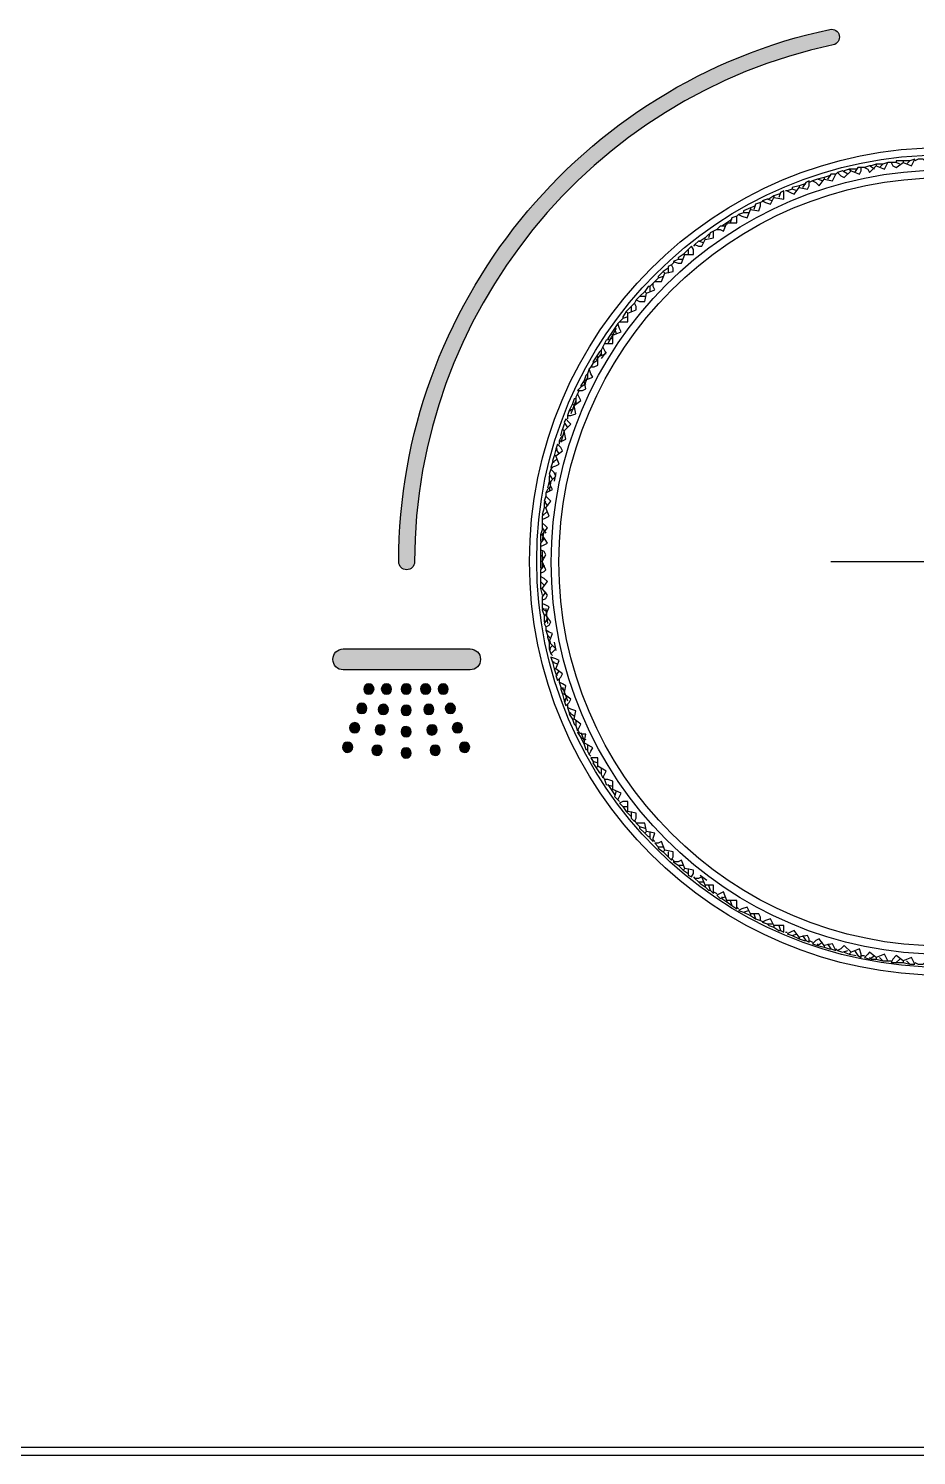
# Model space of a CAD drawing. Extents: x -1585 to -1165, y -4178 to -3881.
# Drawn here: x -1400.76 to -1385.02, y -4053.07 to -4027.76 of the extents above; entities that cross this region are included whole.
import ezdxf

# ---------------------------------------------------------------- set-up
doc = ezdxf.new("R2010")
doc.units = 0
doc.header["$LTSCALE"] = 7
doc.linetypes.add('CENTER', pattern=[2, 1.25, -0.25, 0.25, -0.25])
for name, color, linetype in [('CL', 1, 'CENTER'), ('D', 2, 'CONTINUOUS'), ('DWG', 7, 'CONTINUOUS')]:
    doc.layers.add(name, color=color, linetype=linetype)

msp = doc.modelspace()

# ---------------------------------------------------------------- hatches: boundary and pattern name
at = {"layer": 'D'}
h = msp.add_hatch(color=256, dxfattribs=at)
h.dxf.hatch_style = 2
edge = h.paths.add_edge_path()
edge.add_spline(control_points=[(-1394.056, -4037.358), (-1394.133, -4037.358), (-1394.196, -4037.295), (-1394.196, -4037.218), (-1394.196, -4032.683), (-1390.981, -4028.711), (-1386.551, -4027.772), (-1386.476, -4027.756), (-1386.401, -4027.805), (-1386.385, -4027.88), (-1386.369, -4027.956), (-1386.417, -4028.03), (-1386.493, -4028.046), (-1390.794, -4028.957), (-1393.916, -4032.814), (-1393.916, -4037.218), (-1393.916, -4037.295), (-1393.979, -4037.358), (-1394.056, -4037.358)], knot_values=[0, 0, 0, 0, 1, 1, 1, 2, 2, 2, 3, 3, 3, 4, 4, 4, 5, 5, 5, 6, 6, 6, 6], degree=3, periodic=0)
h = msp.add_hatch(color=256, dxfattribs=at)
h.dxf.hatch_style = 2
edge = h.paths.add_edge_path()
edge.add_spline(control_points=[(-1392.933, -4039.132), (-1392.83, -4039.132), (-1392.747, -4039.049), (-1392.747, -4038.947), (-1392.747, -4038.844), (-1392.83, -4038.761), (-1392.933, -4038.761), (-1392.933, -4038.761), (-1395.18, -4038.761), (-1395.18, -4038.761), (-1395.282, -4038.761), (-1395.365, -4038.844), (-1395.365, -4038.947), (-1395.365, -4039.049), (-1395.282, -4039.132), (-1395.18, -4039.132), (-1395.18, -4039.132), (-1392.933, -4039.132), (-1392.933, -4039.132)], knot_values=[0, 0, 0, 0, 1, 1, 1, 2, 2, 2, 3, 3, 3, 4, 4, 4, 5, 5, 5, 6, 6, 6, 6], degree=3, periodic=0)
h = msp.add_hatch(color=256, dxfattribs=at)
h.dxf.hatch_style = 2
edge = h.paths.add_edge_path()
edge.add_spline(control_points=[(-1394.726, -4039.38), (-1394.677, -4039.38), (-1394.635, -4039.422), (-1394.635, -4039.471), (-1394.635, -4039.522), (-1394.677, -4039.564), (-1394.726, -4039.564), (-1394.777, -4039.564), (-1394.816, -4039.525), (-1394.817, -4039.474), (-1394.817, -4039.423), (-1394.776, -4039.381), (-1394.726, -4039.38)], knot_values=[0, 0, 0, 0, 1, 1, 1, 2, 2, 2, 3, 3, 3, 4, 4, 4, 4], degree=3, periodic=0)
h = msp.add_hatch(color=256, dxfattribs=at)
h.dxf.hatch_style = 2
edge = h.paths.add_edge_path()
edge.add_spline(control_points=[(-1394.412, -4039.38), (-1394.363, -4039.381), (-1394.322, -4039.423), (-1394.323, -4039.472), (-1394.323, -4039.523), (-1394.365, -4039.565), (-1394.415, -4039.564), (-1394.464, -4039.563), (-1394.506, -4039.52), (-1394.506, -4039.472), (-1394.505, -4039.423), (-1394.461, -4039.38), (-1394.412, -4039.38)], knot_values=[0, 0, 0, 0, 1, 1, 1, 2, 2, 2, 3, 3, 3, 4, 4, 4, 4], degree=3, periodic=0)
h = msp.add_hatch(color=256, dxfattribs=at)
h.dxf.hatch_style = 2
edge = h.paths.add_edge_path()
edge.add_spline(control_points=[(-1394.157, -4039.473), (-1394.158, -4039.421), (-1394.118, -4039.38), (-1394.067, -4039.38), (-1394.016, -4039.38), (-1393.978, -4039.419), (-1393.977, -4039.47), (-1393.977, -4039.522), (-1394.017, -4039.563), (-1394.067, -4039.563), (-1394.117, -4039.563), (-1394.157, -4039.523), (-1394.157, -4039.473)], knot_values=[0, 0, 0, 0, 1, 1, 1, 2, 2, 2, 3, 3, 3, 4, 4, 4, 4], degree=3, periodic=0)
h = msp.add_hatch(color=256, dxfattribs=at)
h.dxf.hatch_style = 2
edge = h.paths.add_edge_path()
edge.add_spline(control_points=[(-1393.721, -4039.564), (-1393.771, -4039.563), (-1393.813, -4039.52), (-1393.812, -4039.47), (-1393.81, -4039.421), (-1393.769, -4039.38), (-1393.72, -4039.38), (-1393.67, -4039.381), (-1393.627, -4039.424), (-1393.628, -4039.474), (-1393.63, -4039.523), (-1393.672, -4039.564), (-1393.721, -4039.564)], knot_values=[0, 0, 0, 0, 1, 1, 1, 2, 2, 2, 3, 3, 3, 4, 4, 4, 4], degree=3, periodic=0)
h = msp.add_hatch(color=256, dxfattribs=at)
h.dxf.hatch_style = 2
edge = h.paths.add_edge_path()
edge.add_spline(control_points=[(-1393.318, -4039.476), (-1393.319, -4039.527), (-1393.36, -4039.565), (-1393.41, -4039.564), (-1393.461, -4039.563), (-1393.499, -4039.52), (-1393.498, -4039.468), (-1393.496, -4039.418), (-1393.454, -4039.378), (-1393.405, -4039.38), (-1393.354, -4039.382), (-1393.317, -4039.423), (-1393.318, -4039.476)], knot_values=[0, 0, 0, 0, 1, 1, 1, 2, 2, 2, 3, 3, 3, 4, 4, 4, 4], degree=3, periodic=0)
h = msp.add_hatch(color=256, dxfattribs=at)
h.dxf.hatch_style = 2
edge = h.paths.add_edge_path()
edge.add_spline(control_points=[(-1394.761, -4039.814), (-1394.761, -4039.867), (-1394.801, -4039.908), (-1394.852, -4039.908), (-1394.901, -4039.908), (-1394.943, -4039.868), (-1394.943, -4039.818), (-1394.944, -4039.768), (-1394.902, -4039.724), (-1394.852, -4039.724), (-1394.802, -4039.724), (-1394.762, -4039.765), (-1394.761, -4039.814)], knot_values=[0, 0, 0, 0, 1, 1, 1, 2, 2, 2, 3, 3, 3, 4, 4, 4, 4], degree=3, periodic=0)
h = msp.add_hatch(color=256, dxfattribs=at)
h.dxf.hatch_style = 2
edge = h.paths.add_edge_path()
edge.add_spline(control_points=[(-1394.561, -4039.835), (-1394.561, -4039.785), (-1394.52, -4039.743), (-1394.472, -4039.742), (-1394.421, -4039.741), (-1394.378, -4039.784), (-1394.379, -4039.834), (-1394.379, -4039.885), (-1394.421, -4039.927), (-1394.472, -4039.926), (-1394.521, -4039.926), (-1394.561, -4039.884), (-1394.561, -4039.835)], knot_values=[0, 0, 0, 0, 1, 1, 1, 2, 2, 2, 3, 3, 3, 4, 4, 4, 4], degree=3, periodic=0)
h = msp.add_hatch(color=256, dxfattribs=at)
h.dxf.hatch_style = 2
edge = h.paths.add_edge_path()
edge.add_spline(control_points=[(-1393.977, -4039.849), (-1393.977, -4039.9), (-1394.016, -4039.941), (-1394.065, -4039.942), (-1394.115, -4039.944), (-1394.157, -4039.902), (-1394.157, -4039.851), (-1394.157, -4039.799), (-1394.119, -4039.759), (-1394.066, -4039.759), (-1394.015, -4039.759), (-1393.977, -4039.797), (-1393.977, -4039.849)], knot_values=[0, 0, 0, 0, 1, 1, 1, 2, 2, 2, 3, 3, 3, 4, 4, 4, 4], degree=3, periodic=0)
h = msp.add_hatch(color=256, dxfattribs=at)
h.dxf.hatch_style = 2
edge = h.paths.add_edge_path()
edge.add_spline(control_points=[(-1393.755, -4039.835), (-1393.755, -4039.784), (-1393.714, -4039.742), (-1393.664, -4039.742), (-1393.614, -4039.742), (-1393.574, -4039.782), (-1393.574, -4039.833), (-1393.573, -4039.884), (-1393.612, -4039.925), (-1393.662, -4039.926), (-1393.713, -4039.927), (-1393.754, -4039.887), (-1393.755, -4039.835)], knot_values=[0, 0, 0, 0, 1, 1, 1, 2, 2, 2, 3, 3, 3, 4, 4, 4, 4], degree=3, periodic=0)
h = msp.add_hatch(color=256, dxfattribs=at)
h.dxf.hatch_style = 2
edge = h.paths.add_edge_path()
edge.add_spline(control_points=[(-1393.282, -4039.724), (-1393.232, -4039.724), (-1393.191, -4039.766), (-1393.191, -4039.817), (-1393.191, -4039.867), (-1393.232, -4039.908), (-1393.281, -4039.908), (-1393.33, -4039.909), (-1393.372, -4039.868), (-1393.372, -4039.819), (-1393.373, -4039.767), (-1393.333, -4039.725), (-1393.282, -4039.724)], knot_values=[0, 0, 0, 0, 1, 1, 1, 2, 2, 2, 3, 3, 3, 4, 4, 4, 4], degree=3, periodic=0)
h = msp.add_hatch(color=256, dxfattribs=at)
h.dxf.hatch_style = 2
edge = h.paths.add_edge_path()
edge.add_spline(control_points=[(-1394.887, -4040.159), (-1394.887, -4040.21), (-1394.928, -4040.252), (-1394.978, -4040.252), (-1395.027, -4040.252), (-1395.07, -4040.21), (-1395.07, -4040.162), (-1395.07, -4040.112), (-1395.027, -4040.069), (-1394.977, -4040.069), (-1394.928, -4040.069), (-1394.887, -4040.11), (-1394.887, -4040.159)], knot_values=[0, 0, 0, 0, 1, 1, 1, 2, 2, 2, 3, 3, 3, 4, 4, 4, 4], degree=3, periodic=0)
h = msp.add_hatch(color=256, dxfattribs=at)
h.dxf.hatch_style = 2
edge = h.paths.add_edge_path()
edge.add_spline(control_points=[(-1394.436, -4040.197), (-1394.436, -4040.247), (-1394.478, -4040.289), (-1394.528, -4040.288), (-1394.577, -4040.288), (-1394.617, -4040.246), (-1394.617, -4040.197), (-1394.617, -4040.146), (-1394.576, -4040.105), (-1394.528, -4040.105), (-1394.477, -4040.104), (-1394.435, -4040.146), (-1394.436, -4040.197)], knot_values=[0, 0, 0, 0, 1, 1, 1, 2, 2, 2, 3, 3, 3, 4, 4, 4, 4], degree=3, periodic=0)
h = msp.add_hatch(color=256, dxfattribs=at)
h.dxf.hatch_style = 2
edge = h.paths.add_edge_path()
edge.add_spline(control_points=[(-1393.977, -4040.231), (-1393.978, -4040.282), (-1394.017, -4040.321), (-1394.067, -4040.32), (-1394.119, -4040.32), (-1394.158, -4040.28), (-1394.157, -4040.228), (-1394.156, -4040.175), (-1394.116, -4040.137), (-1394.064, -4040.139), (-1394.013, -4040.14), (-1393.976, -4040.179), (-1393.977, -4040.231)], knot_values=[0, 0, 0, 0, 1, 1, 1, 2, 2, 2, 3, 3, 3, 4, 4, 4, 4], degree=3, periodic=0)
h = msp.add_hatch(color=256, dxfattribs=at)
h.dxf.hatch_style = 2
edge = h.paths.add_edge_path()
edge.add_spline(control_points=[(-1393.699, -4040.195), (-1393.698, -4040.144), (-1393.654, -4040.103), (-1393.604, -4040.105), (-1393.555, -4040.106), (-1393.514, -4040.15), (-1393.516, -4040.198), (-1393.517, -4040.248), (-1393.562, -4040.29), (-1393.611, -4040.288), (-1393.66, -4040.286), (-1393.7, -4040.244), (-1393.699, -4040.195)], knot_values=[0, 0, 0, 0, 1, 1, 1, 2, 2, 2, 3, 3, 3, 4, 4, 4, 4], degree=3, periodic=0)
h = msp.add_hatch(color=256, dxfattribs=at)
h.dxf.hatch_style = 2
edge = h.paths.add_edge_path()
edge.add_spline(control_points=[(-1393.155, -4040.069), (-1393.107, -4040.069), (-1393.065, -4040.11), (-1393.064, -4040.16), (-1393.063, -4040.209), (-1393.107, -4040.253), (-1393.157, -4040.252), (-1393.206, -4040.252), (-1393.247, -4040.21), (-1393.247, -4040.161), (-1393.248, -4040.111), (-1393.206, -4040.069), (-1393.155, -4040.069)], knot_values=[0, 0, 0, 0, 1, 1, 1, 2, 2, 2, 3, 3, 3, 4, 4, 4, 4], degree=3, periodic=0)
h = msp.add_hatch(color=256, dxfattribs=at)
h.dxf.hatch_style = 2
edge = h.paths.add_edge_path()
edge.add_spline(control_points=[(-1395.012, -4040.503), (-1395.012, -4040.553), (-1395.054, -4040.597), (-1395.103, -4040.597), (-1395.152, -4040.597), (-1395.194, -4040.556), (-1395.195, -4040.507), (-1395.196, -4040.457), (-1395.154, -4040.414), (-1395.104, -4040.413), (-1395.055, -4040.413), (-1395.013, -4040.454), (-1395.012, -4040.503)], knot_values=[0, 0, 0, 0, 1, 1, 1, 2, 2, 2, 3, 3, 3, 4, 4, 4, 4], degree=3, periodic=0)
h = msp.add_hatch(color=256, dxfattribs=at)
h.dxf.hatch_style = 2
edge = h.paths.add_edge_path()
edge.add_spline(control_points=[(-1393.028, -4040.413), (-1392.98, -4040.414), (-1392.939, -4040.455), (-1392.939, -4040.505), (-1392.938, -4040.555), (-1392.982, -4040.597), (-1393.032, -4040.597), (-1393.08, -4040.596), (-1393.122, -4040.553), (-1393.122, -4040.504), (-1393.122, -4040.454), (-1393.079, -4040.413), (-1393.028, -4040.413)], knot_values=[0, 0, 0, 0, 1, 1, 1, 2, 2, 2, 3, 3, 3, 4, 4, 4, 4], degree=3, periodic=0)
h = msp.add_hatch(color=256, dxfattribs=at)
h.dxf.hatch_style = 2
edge = h.paths.add_edge_path()
edge.add_spline(control_points=[(-1394.674, -4040.558), (-1394.673, -4040.508), (-1394.631, -4040.466), (-1394.581, -4040.467), (-1394.531, -4040.467), (-1394.491, -4040.509), (-1394.492, -4040.559), (-1394.493, -4040.611), (-1394.534, -4040.651), (-1394.584, -4040.65), (-1394.634, -4040.649), (-1394.674, -4040.608), (-1394.674, -4040.558)], knot_values=[0, 0, 0, 0, 1, 1, 1, 2, 2, 2, 3, 3, 3, 4, 4, 4, 4], degree=3, periodic=0)
h = msp.add_hatch(color=256, dxfattribs=at)
h.dxf.hatch_style = 2
edge = h.paths.add_edge_path()
edge.add_spline(control_points=[(-1393.977, -4040.61), (-1393.978, -4040.661), (-1394.018, -4040.699), (-1394.069, -4040.698), (-1394.12, -4040.698), (-1394.158, -4040.657), (-1394.157, -4040.604), (-1394.156, -4040.555), (-1394.113, -4040.514), (-1394.065, -4040.515), (-1394.014, -4040.517), (-1393.976, -4040.558), (-1393.977, -4040.61)], knot_values=[0, 0, 0, 0, 1, 1, 1, 2, 2, 2, 3, 3, 3, 4, 4, 4, 4], degree=3, periodic=0)
h = msp.add_hatch(color=256, dxfattribs=at)
h.dxf.hatch_style = 2
edge = h.paths.add_edge_path()
edge.add_spline(control_points=[(-1393.461, -4040.56), (-1393.461, -4040.609), (-1393.502, -4040.65), (-1393.551, -4040.65), (-1393.602, -4040.65), (-1393.643, -4040.608), (-1393.642, -4040.557), (-1393.642, -4040.507), (-1393.601, -4040.467), (-1393.551, -4040.467), (-1393.5, -4040.466), (-1393.46, -4040.507), (-1393.461, -4040.56)], knot_values=[0, 0, 0, 0, 1, 1, 1, 2, 2, 2, 3, 3, 3, 4, 4, 4, 4], degree=3, periodic=0)

# ---------------------------------------------------------------- linework, layer by layer
at = {"layer": 'CL'}
msp.add_line((-1386.536, -4037.209), (-1382.536, -4037.209), dxfattribs=at)
at = {"layer": 'D'}
for points, knots in [([(-1394.056, -4037.358), (-1394.133, -4037.358), (-1394.196, -4037.295), (-1394.196, -4037.218), (-1394.196, -4032.683), (-1390.981, -4028.711), (-1386.551, -4027.772)], [0, 0, 0, 0, 1, 1, 1, 2, 2, 2, 2]), ([(-1386.493, -4028.046), (-1390.794, -4028.957), (-1393.916, -4032.814), (-1393.916, -4037.218), (-1393.916, -4037.295), (-1393.979, -4037.358), (-1394.056, -4037.358)], [4, 4, 4, 4, 5, 5, 5, 6, 6, 6, 6]), ([(-1392.933, -4039.132), (-1392.83, -4039.132), (-1392.747, -4039.049), (-1392.747, -4038.947), (-1392.747, -4038.844), (-1392.83, -4038.761), (-1392.933, -4038.761), (-1392.933, -4038.761), (-1395.18, -4038.761), (-1395.18, -4038.761), (-1395.282, -4038.761), (-1395.365, -4038.844), (-1395.365, -4038.947), (-1395.365, -4039.049), (-1395.282, -4039.132), (-1395.18, -4039.132), (-1395.18, -4039.132), (-1392.933, -4039.132), (-1392.933, -4039.132)], [0, 0, 0, 0, 1, 1, 1, 2, 2, 2, 3, 3, 3, 4, 4, 4, 5, 5, 5, 6, 6, 6, 6]), ([(-1394.726, -4039.38), (-1394.677, -4039.38), (-1394.635, -4039.422), (-1394.635, -4039.471), (-1394.635, -4039.522), (-1394.677, -4039.564), (-1394.726, -4039.564), (-1394.777, -4039.564), (-1394.816, -4039.525), (-1394.817, -4039.474), (-1394.817, -4039.423), (-1394.776, -4039.381), (-1394.726, -4039.38)], [0, 0, 0, 0, 1, 1, 1, 2, 2, 2, 3, 3, 3, 4, 4, 4, 4]), ([(-1394.412, -4039.38), (-1394.363, -4039.381), (-1394.322, -4039.423), (-1394.323, -4039.472), (-1394.323, -4039.523), (-1394.365, -4039.565), (-1394.415, -4039.564), (-1394.464, -4039.563), (-1394.506, -4039.52), (-1394.506, -4039.472), (-1394.505, -4039.423), (-1394.461, -4039.38), (-1394.412, -4039.38)], [0, 0, 0, 0, 1, 1, 1, 2, 2, 2, 3, 3, 3, 4, 4, 4, 4]), ([(-1394.157, -4039.473), (-1394.158, -4039.421), (-1394.118, -4039.38), (-1394.067, -4039.38), (-1394.016, -4039.38), (-1393.978, -4039.419), (-1393.977, -4039.47), (-1393.977, -4039.522), (-1394.017, -4039.563), (-1394.067, -4039.563), (-1394.117, -4039.563), (-1394.157, -4039.523), (-1394.157, -4039.473)], [0, 0, 0, 0, 1, 1, 1, 2, 2, 2, 3, 3, 3, 4, 4, 4, 4]), ([(-1393.721, -4039.564), (-1393.771, -4039.563), (-1393.813, -4039.52), (-1393.812, -4039.47), (-1393.81, -4039.421), (-1393.769, -4039.38), (-1393.72, -4039.38), (-1393.67, -4039.381), (-1393.627, -4039.424), (-1393.628, -4039.474), (-1393.63, -4039.523), (-1393.672, -4039.564), (-1393.721, -4039.564)], [0, 0, 0, 0, 1, 1, 1, 2, 2, 2, 3, 3, 3, 4, 4, 4, 4]), ([(-1393.318, -4039.476), (-1393.319, -4039.527), (-1393.36, -4039.565), (-1393.41, -4039.564), (-1393.461, -4039.563), (-1393.499, -4039.52), (-1393.498, -4039.468), (-1393.496, -4039.418), (-1393.454, -4039.378), (-1393.405, -4039.38), (-1393.354, -4039.382), (-1393.317, -4039.423), (-1393.318, -4039.476)], [0, 0, 0, 0, 1, 1, 1, 2, 2, 2, 3, 3, 3, 4, 4, 4, 4]), ([(-1394.761, -4039.814), (-1394.761, -4039.867), (-1394.801, -4039.908), (-1394.852, -4039.908), (-1394.901, -4039.908), (-1394.943, -4039.868), (-1394.943, -4039.818), (-1394.944, -4039.768), (-1394.902, -4039.724), (-1394.852, -4039.724), (-1394.802, -4039.724), (-1394.762, -4039.765), (-1394.761, -4039.814)], [0, 0, 0, 0, 1, 1, 1, 2, 2, 2, 3, 3, 3, 4, 4, 4, 4]), ([(-1394.561, -4039.835), (-1394.561, -4039.785), (-1394.52, -4039.743), (-1394.472, -4039.742), (-1394.421, -4039.741), (-1394.378, -4039.784), (-1394.379, -4039.834), (-1394.379, -4039.885), (-1394.421, -4039.927), (-1394.472, -4039.926), (-1394.521, -4039.926), (-1394.561, -4039.884), (-1394.561, -4039.835)], [0, 0, 0, 0, 1, 1, 1, 2, 2, 2, 3, 3, 3, 4, 4, 4, 4]), ([(-1393.977, -4039.849), (-1393.977, -4039.9), (-1394.016, -4039.941), (-1394.065, -4039.942), (-1394.115, -4039.944), (-1394.157, -4039.902), (-1394.157, -4039.851), (-1394.157, -4039.799), (-1394.119, -4039.759), (-1394.066, -4039.759), (-1394.015, -4039.759), (-1393.977, -4039.797), (-1393.977, -4039.849)], [0, 0, 0, 0, 1, 1, 1, 2, 2, 2, 3, 3, 3, 4, 4, 4, 4]), ([(-1393.755, -4039.835), (-1393.755, -4039.784), (-1393.714, -4039.742), (-1393.664, -4039.742), (-1393.614, -4039.742), (-1393.574, -4039.782), (-1393.574, -4039.833), (-1393.573, -4039.884), (-1393.612, -4039.925), (-1393.662, -4039.926), (-1393.713, -4039.927), (-1393.754, -4039.887), (-1393.755, -4039.835)], [0, 0, 0, 0, 1, 1, 1, 2, 2, 2, 3, 3, 3, 4, 4, 4, 4]), ([(-1393.282, -4039.724), (-1393.232, -4039.724), (-1393.191, -4039.766), (-1393.191, -4039.817), (-1393.191, -4039.867), (-1393.232, -4039.908), (-1393.281, -4039.908), (-1393.33, -4039.909), (-1393.372, -4039.868), (-1393.372, -4039.819), (-1393.373, -4039.767), (-1393.333, -4039.725), (-1393.282, -4039.724)], [0, 0, 0, 0, 1, 1, 1, 2, 2, 2, 3, 3, 3, 4, 4, 4, 4]), ([(-1394.887, -4040.159), (-1394.887, -4040.21), (-1394.928, -4040.252), (-1394.978, -4040.252), (-1395.027, -4040.252), (-1395.07, -4040.21), (-1395.07, -4040.162), (-1395.07, -4040.112), (-1395.027, -4040.069), (-1394.977, -4040.069), (-1394.928, -4040.069), (-1394.887, -4040.11), (-1394.887, -4040.159)], [0, 0, 0, 0, 1, 1, 1, 2, 2, 2, 3, 3, 3, 4, 4, 4, 4]), ([(-1394.436, -4040.197), (-1394.436, -4040.247), (-1394.478, -4040.289), (-1394.528, -4040.288), (-1394.577, -4040.288), (-1394.617, -4040.246), (-1394.617, -4040.197), (-1394.617, -4040.146), (-1394.576, -4040.105), (-1394.528, -4040.105), (-1394.477, -4040.104), (-1394.435, -4040.146), (-1394.436, -4040.197)], [0, 0, 0, 0, 1, 1, 1, 2, 2, 2, 3, 3, 3, 4, 4, 4, 4]), ([(-1393.977, -4040.231), (-1393.978, -4040.282), (-1394.017, -4040.321), (-1394.067, -4040.32), (-1394.119, -4040.32), (-1394.158, -4040.28), (-1394.157, -4040.228), (-1394.156, -4040.175), (-1394.116, -4040.137), (-1394.064, -4040.139), (-1394.013, -4040.14), (-1393.976, -4040.179), (-1393.977, -4040.231)], [0, 0, 0, 0, 1, 1, 1, 2, 2, 2, 3, 3, 3, 4, 4, 4, 4]), ([(-1393.699, -4040.195), (-1393.698, -4040.144), (-1393.654, -4040.103), (-1393.604, -4040.105), (-1393.555, -4040.106), (-1393.514, -4040.15), (-1393.516, -4040.198), (-1393.517, -4040.248), (-1393.562, -4040.29), (-1393.611, -4040.288), (-1393.66, -4040.286), (-1393.7, -4040.244), (-1393.699, -4040.195)], [0, 0, 0, 0, 1, 1, 1, 2, 2, 2, 3, 3, 3, 4, 4, 4, 4]), ([(-1393.155, -4040.069), (-1393.107, -4040.069), (-1393.065, -4040.11), (-1393.064, -4040.16), (-1393.063, -4040.209), (-1393.107, -4040.253), (-1393.157, -4040.252), (-1393.206, -4040.252), (-1393.247, -4040.21), (-1393.247, -4040.161), (-1393.248, -4040.111), (-1393.206, -4040.069), (-1393.155, -4040.069)], [0, 0, 0, 0, 1, 1, 1, 2, 2, 2, 3, 3, 3, 4, 4, 4, 4]), ([(-1395.012, -4040.503), (-1395.012, -4040.553), (-1395.054, -4040.597), (-1395.103, -4040.597), (-1395.152, -4040.597), (-1395.194, -4040.556), (-1395.195, -4040.507), (-1395.196, -4040.457), (-1395.154, -4040.414), (-1395.104, -4040.413), (-1395.055, -4040.413), (-1395.013, -4040.454), (-1395.012, -4040.503)], [0, 0, 0, 0, 1, 1, 1, 2, 2, 2, 3, 3, 3, 4, 4, 4, 4]), ([(-1393.028, -4040.413), (-1392.98, -4040.414), (-1392.939, -4040.455), (-1392.939, -4040.505), (-1392.938, -4040.555), (-1392.982, -4040.597), (-1393.032, -4040.597), (-1393.08, -4040.596), (-1393.122, -4040.553), (-1393.122, -4040.504), (-1393.122, -4040.454), (-1393.079, -4040.413), (-1393.028, -4040.413)], [0, 0, 0, 0, 1, 1, 1, 2, 2, 2, 3, 3, 3, 4, 4, 4, 4]), ([(-1394.674, -4040.558), (-1394.673, -4040.508), (-1394.631, -4040.466), (-1394.581, -4040.467), (-1394.531, -4040.467), (-1394.491, -4040.509), (-1394.492, -4040.559), (-1394.493, -4040.611), (-1394.534, -4040.651), (-1394.584, -4040.65), (-1394.634, -4040.649), (-1394.674, -4040.608), (-1394.674, -4040.558)], [0, 0, 0, 0, 1, 1, 1, 2, 2, 2, 3, 3, 3, 4, 4, 4, 4]), ([(-1393.977, -4040.61), (-1393.978, -4040.661), (-1394.018, -4040.699), (-1394.069, -4040.698), (-1394.12, -4040.698), (-1394.158, -4040.657), (-1394.157, -4040.604), (-1394.156, -4040.555), (-1394.113, -4040.514), (-1394.065, -4040.515), (-1394.014, -4040.517), (-1393.976, -4040.558), (-1393.977, -4040.61)], [0, 0, 0, 0, 1, 1, 1, 2, 2, 2, 3, 3, 3, 4, 4, 4, 4]), ([(-1393.461, -4040.56), (-1393.461, -4040.609), (-1393.502, -4040.65), (-1393.551, -4040.65), (-1393.602, -4040.65), (-1393.643, -4040.608), (-1393.642, -4040.557), (-1393.642, -4040.507), (-1393.601, -4040.467), (-1393.551, -4040.467), (-1393.5, -4040.466), (-1393.46, -4040.507), (-1393.461, -4040.56)], [0, 0, 0, 0, 1, 1, 1, 2, 2, 2, 3, 3, 3, 4, 4, 4, 4])]:
    msp.add_open_spline(points, degree=3, knots=knots, dxfattribs=at)
for points in [[(-1386.551, -4027.772), (-1386.476, -4027.756), (-1386.401, -4027.805), (-1386.385, -4027.88)], [(-1386.385, -4027.88), (-1386.369, -4027.956), (-1386.417, -4028.03), (-1386.493, -4028.046)]]:
    msp.add_open_spline(points, degree=3, dxfattribs=at)
at = {"layer": 'DWG'}
for points in [[(-1385.463, -4030.131), (-1385.433, -4030.19), (-1385.374, -4030.22), (-1385.255, -4030.131), (-1385.106, -4030.19), (-1385.076, -4030.131), (-1385.046, -4030.071), (-1385.136, -4030.101), (-1385.195, -4030.16)], [(-1384.838, -4030.131), (-1384.898, -4030.071), (-1384.987, -4030.071), (-1385.046, -4030.101)], [(-1386.236, -4030.339), (-1386.326, -4030.279), (-1386.415, -4030.309), (-1386.445, -4030.339), (-1386.534, -4030.339), (-1386.593, -4030.428)], [(-1386.415, -4030.309), (-1386.355, -4030.369), (-1386.296, -4030.398), (-1386.177, -4030.279), (-1386.028, -4030.339), (-1385.998, -4030.279), (-1385.998, -4030.22)], [(-1386.088, -4030.25), (-1386.207, -4030.25), (-1386.296, -4030.279), (-1386.296, -4030.309)], [(-1386.207, -4030.25), (-1386.177, -4030.279)], [(-1385.76, -4030.25), (-1385.85, -4030.19), (-1385.939, -4030.22), (-1385.998, -4030.22), (-1386.058, -4030.22), (-1386.117, -4030.309)], [(-1385.939, -4030.22), (-1385.879, -4030.25), (-1385.85, -4030.309), (-1385.731, -4030.19), (-1385.582, -4030.25), (-1385.552, -4030.19), (-1385.522, -4030.131)], [(-1385.612, -4030.16), (-1385.731, -4030.16), (-1385.82, -4030.19), (-1385.85, -4030.19)], [(-1385.731, -4030.16), (-1385.731, -4030.19)], [(-1385.314, -4030.16), (-1385.374, -4030.131), (-1385.463, -4030.131), (-1385.522, -4030.131), (-1385.612, -4030.16), (-1385.671, -4030.22)], [(-1385.136, -4030.101), (-1385.255, -4030.101), (-1385.374, -4030.101), (-1385.374, -4030.131)], [(-1385.255, -4030.101), (-1385.255, -4030.131)], [(-1387.307, -4030.636), (-1387.248, -4030.666), (-1387.188, -4030.696), (-1387.099, -4030.577), (-1386.95, -4030.607), (-1386.921, -4030.547), (-1386.921, -4030.458), (-1386.98, -4030.488), (-1387.04, -4030.577)], [(-1386.98, -4030.517), (-1387.01, -4030.517), (-1387.099, -4030.547), (-1387.218, -4030.577), (-1387.218, -4030.607)], [(-1387.099, -4030.547), (-1387.099, -4030.577)], [(-1386.683, -4030.458), (-1386.772, -4030.428), (-1386.861, -4030.458), (-1386.921, -4030.488)], [(-1386.861, -4030.458), (-1386.802, -4030.488), (-1386.742, -4030.547), (-1386.653, -4030.428), (-1386.504, -4030.458), (-1386.474, -4030.398), (-1386.445, -4030.339)], [(-1386.534, -4030.369), (-1386.564, -4030.369), (-1386.653, -4030.398), (-1386.772, -4030.428)], [(-1386.653, -4030.398), (-1386.653, -4030.428)], [(-1387.724, -4030.815), (-1387.783, -4030.845), (-1387.873, -4030.874), (-1387.902, -4030.964)], [(-1387.575, -4030.815), (-1387.664, -4030.785), (-1387.754, -4030.815), (-1387.694, -4030.845), (-1387.605, -4030.874), (-1387.545, -4030.755), (-1387.367, -4030.785), (-1387.367, -4030.726), (-1387.367, -4030.636), (-1387.426, -4030.666), (-1387.456, -4030.755)], [(-1387.426, -4030.696), (-1387.456, -4030.696), (-1387.545, -4030.726), (-1387.635, -4030.785), (-1387.664, -4030.785)], [(-1387.545, -4030.726), (-1387.545, -4030.755)], [(-1387.129, -4030.636), (-1387.218, -4030.607), (-1387.307, -4030.636), (-1387.337, -4030.636)], [(-1388.557, -4031.321), (-1388.497, -4031.321), (-1388.438, -4031.35), (-1388.378, -4031.202), (-1388.2, -4031.202), (-1388.2, -4031.142), (-1388.2, -4031.083)], [(-1387.992, -4031.023), (-1388.081, -4031.023), (-1388.17, -4031.053), (-1388.2, -4031.083), (-1388.289, -4031.112), (-1388.319, -4031.202)], [(-1388.17, -4031.053), (-1388.111, -4031.083), (-1388.021, -4031.112), (-1387.962, -4030.964), (-1387.813, -4030.993), (-1387.783, -4030.904), (-1387.783, -4030.845)], [(-1387.873, -4030.904), (-1387.962, -4030.934), (-1388.081, -4030.993), (-1388.081, -4031.023)], [(-1387.962, -4030.934), (-1387.962, -4030.964)], [(-1388.408, -4031.261), (-1388.497, -4031.261), (-1388.557, -4031.321), (-1388.616, -4031.35), (-1388.676, -4031.38), (-1388.706, -4031.469)], [(-1388.289, -4031.142), (-1388.378, -4031.202), (-1388.468, -4031.261)], [(-1388.378, -4031.202), (-1388.378, -4031.231)], [(-1388.795, -4031.559), (-1388.884, -4031.529), (-1388.944, -4031.588), (-1388.973, -4031.618)], [(-1388.944, -4031.588), (-1388.884, -4031.618), (-1388.825, -4031.618), (-1388.765, -4031.499), (-1388.616, -4031.469), (-1388.616, -4031.41), (-1388.616, -4031.35)], [(-1388.765, -4031.499), (-1388.765, -4031.469), (-1388.854, -4031.529), (-1388.884, -4031.529)], [(-1388.676, -4031.41), (-1388.706, -4031.41), (-1388.765, -4031.469)], [(-1389.152, -4031.856), (-1389.241, -4031.856), (-1389.33, -4031.886), (-1389.241, -4031.916), (-1389.182, -4031.916), (-1389.122, -4031.767), (-1388.973, -4031.767), (-1388.973, -4031.678), (-1389.003, -4031.618), (-1389.063, -4031.678), (-1389.063, -4031.767)], [(-1389.122, -4031.767), (-1389.152, -4031.767), (-1389.241, -4031.826), (-1389.241, -4031.856)], [(-1389.063, -4031.678), (-1389.152, -4031.767)], [(-1389.658, -4032.243), (-1389.598, -4032.243), (-1389.539, -4032.243), (-1389.479, -4032.094), (-1389.33, -4032.064), (-1389.33, -4032.005), (-1389.36, -4031.945)], [(-1389.479, -4032.094), (-1389.509, -4032.064), (-1389.598, -4032.154), (-1389.598, -4032.183)], [(-1389.42, -4032.005), (-1389.509, -4032.064)], [(-1389.301, -4031.886), (-1389.36, -4031.945), (-1389.42, -4031.975), (-1389.42, -4032.094)], [(-1389.985, -4032.57), (-1389.925, -4032.6), (-1389.836, -4032.6), (-1389.806, -4032.451), (-1389.658, -4032.392), (-1389.687, -4032.332), (-1389.687, -4032.273)], [(-1389.747, -4032.332), (-1389.777, -4032.332), (-1389.836, -4032.421)], [(-1389.509, -4032.154), (-1389.598, -4032.183), (-1389.658, -4032.243), (-1389.687, -4032.273), (-1389.747, -4032.332), (-1389.747, -4032.421)], [(-1389.836, -4032.511), (-1389.925, -4032.511), (-1389.985, -4032.57), (-1390.015, -4032.63), (-1390.074, -4032.689), (-1390.074, -4032.778)], [(-1389.806, -4032.451), (-1389.836, -4032.421), (-1389.925, -4032.511)], [(-1390.282, -4032.957), (-1390.223, -4032.957), (-1390.134, -4032.957), (-1390.134, -4032.808), (-1389.985, -4032.749), (-1389.985, -4032.689), (-1390.015, -4032.63)], [(-1390.134, -4032.808), (-1390.163, -4032.778), (-1390.223, -4032.868), (-1390.223, -4032.897)], [(-1390.074, -4032.689), (-1390.163, -4032.778)], [(-1390.55, -4033.344), (-1390.491, -4033.344), (-1390.401, -4033.344), (-1390.401, -4033.195), (-1390.253, -4033.135), (-1390.282, -4033.076), (-1390.312, -4032.987)], [(-1390.342, -4033.076), (-1390.491, -4033.344)], [(-1390.372, -4033.076), (-1390.431, -4033.165)], [(-1390.134, -4032.868), (-1390.223, -4032.897), (-1390.282, -4032.957), (-1390.312, -4032.987), (-1390.372, -4033.076), (-1390.342, -4033.165)], [(-1390.401, -4033.254), (-1390.52, -4033.284), (-1390.55, -4033.344), (-1390.58, -4033.403), (-1390.61, -4033.463), (-1390.61, -4033.552)], [(-1390.401, -4033.195), (-1390.431, -4033.165), (-1390.491, -4033.254), (-1390.491, -4033.284)], [(-1390.788, -4033.76), (-1390.729, -4033.76), (-1390.669, -4033.73), (-1390.669, -4033.582), (-1390.52, -4033.522), (-1390.55, -4033.463), (-1390.58, -4033.403)], [(-1390.669, -4033.582), (-1390.699, -4033.582), (-1390.758, -4033.671), (-1390.729, -4033.671)], [(-1390.61, -4033.463), (-1390.639, -4033.492), (-1390.699, -4033.582)], [(-1390.61, -4033.522), (-1390.699, -4033.641)], [(-1390.52, -4033.492), (-1390.61, -4033.611)], [(-1390.877, -4034.058), (-1390.967, -4034.117), (-1391.026, -4034.177), (-1390.937, -4034.177), (-1390.877, -4034.147), (-1390.907, -4033.998), (-1390.758, -4033.939), (-1390.788, -4033.879), (-1390.818, -4033.79)], [(-1390.669, -4033.641), (-1390.758, -4033.701), (-1390.788, -4033.76), (-1390.818, -4033.79), (-1390.848, -4033.879), (-1390.848, -4033.968)], [(-1390.848, -4033.879), (-1390.877, -4033.909), (-1390.907, -4033.998), (-1390.967, -4034.087), (-1390.967, -4034.117)], [(-1390.848, -4033.939), (-1390.907, -4034.087)], [(-1391.205, -4034.623), (-1391.145, -4034.623), (-1391.056, -4034.593), (-1391.086, -4034.444), (-1390.967, -4034.355), (-1390.996, -4034.296), (-1391.026, -4034.236)], [(-1391.056, -4034.355), (-1391.145, -4034.593)], [(-1391.056, -4034.325), (-1391.086, -4034.325), (-1391.115, -4034.415)], [(-1390.996, -4034.177), (-1391.026, -4034.236), (-1391.056, -4034.296), (-1391.056, -4034.415)], [(-1391.086, -4034.504), (-1391.175, -4034.534), (-1391.205, -4034.623), (-1391.205, -4034.682)], [(-1391.086, -4034.444), (-1391.115, -4034.415), (-1391.175, -4034.534), (-1391.145, -4034.534)], [(-1391.353, -4035.069), (-1391.294, -4035.069), (-1391.234, -4035.039), (-1391.264, -4034.891), (-1391.145, -4034.772), (-1391.175, -4034.742), (-1391.234, -4034.682), (-1391.264, -4034.742), (-1391.205, -4034.831)], [(-1391.324, -4034.98), (-1391.294, -4034.861), (-1391.264, -4034.891), (-1391.324, -4035.099)], [(-1391.234, -4034.772), (-1391.264, -4034.772), (-1391.294, -4034.861)], [(-1391.383, -4035.396), (-1391.472, -4035.456), (-1391.502, -4035.545), (-1391.413, -4035.515), (-1391.353, -4035.486), (-1391.413, -4035.337), (-1391.294, -4035.248), (-1391.324, -4035.188), (-1391.383, -4035.129), (-1391.413, -4035.218), (-1391.353, -4035.307)], [(-1391.264, -4034.95), (-1391.324, -4035.01), (-1391.353, -4035.069), (-1391.353, -4035.129)], [(-1391.413, -4035.337), (-1391.443, -4035.337), (-1391.472, -4035.426), (-1391.443, -4035.456)], [(-1391.383, -4035.218), (-1391.413, -4035.218), (-1391.443, -4035.337)], [(-1391.591, -4035.991), (-1391.532, -4035.962), (-1391.472, -4035.932), (-1391.532, -4035.813), (-1391.413, -4035.694), (-1391.443, -4035.634), (-1391.502, -4035.575)], [(-1391.472, -4035.545), (-1391.502, -4035.575), (-1391.532, -4035.664), (-1391.472, -4035.753)], [(-1391.413, -4035.634), (-1391.443, -4035.783)], [(-1391.502, -4035.872), (-1391.562, -4035.932), (-1391.591, -4035.991), (-1391.591, -4036.051), (-1391.621, -4036.14), (-1391.562, -4036.229)], [(-1391.502, -4035.813), (-1391.532, -4035.783), (-1391.562, -4035.902)], [(-1391.502, -4035.694), (-1391.532, -4035.694), (-1391.532, -4035.783)], [(-1391.502, -4035.783), (-1391.532, -4035.962)], [(-1391.651, -4036.467), (-1391.591, -4036.438), (-1391.532, -4036.408), (-1391.591, -4036.259), (-1391.502, -4036.14), (-1391.532, -4036.11), (-1391.591, -4036.051)], [(-1391.591, -4036.14), (-1391.621, -4036.17), (-1391.621, -4036.259)], [(-1391.591, -4036.259), (-1391.621, -4036.259), (-1391.651, -4036.378), (-1391.621, -4036.378)], [(-1391.562, -4036.319), (-1391.651, -4036.408), (-1391.651, -4036.467), (-1391.651, -4036.527), (-1391.651, -4036.616), (-1391.591, -4036.705)], [(-1391.681, -4036.943), (-1391.621, -4036.914), (-1391.562, -4036.884), (-1391.651, -4036.735), (-1391.562, -4036.616), (-1391.591, -4036.586), (-1391.651, -4036.527)], [(-1391.651, -4036.616), (-1391.651, -4036.646), (-1391.681, -4036.735)], [(-1391.621, -4036.646), (-1391.651, -4036.824)], [(-1391.651, -4036.735), (-1391.681, -4036.735), (-1391.681, -4036.854)], [(-1391.621, -4036.795), (-1391.681, -4036.884), (-1391.681, -4036.943), (-1391.681, -4037.003), (-1391.681, -4037.092), (-1391.621, -4037.152)], [(-1391.681, -4037.419), (-1391.621, -4037.39), (-1391.591, -4037.36), (-1391.651, -4037.211), (-1391.591, -4037.092), (-1391.621, -4037.033), (-1391.681, -4037.003)], [(-1391.681, -4037.092), (-1391.681, -4037.122), (-1391.681, -4037.211)], [(-1391.651, -4037.033), (-1391.651, -4037.33)], [(-1391.651, -4037.211), (-1391.681, -4037.211), (-1391.681, -4037.33)], [(-1391.621, -4037.271), (-1391.681, -4037.36), (-1391.681, -4037.419), (-1391.681, -4037.479), (-1391.681, -4037.568), (-1391.621, -4037.628)], [(-1391.651, -4037.895), (-1391.591, -4037.866), (-1391.562, -4037.806), (-1391.651, -4037.687), (-1391.562, -4037.568), (-1391.621, -4037.509), (-1391.681, -4037.479)], [(-1391.681, -4037.568), (-1391.681, -4037.598), (-1391.681, -4037.687)], [(-1391.651, -4037.687), (-1391.681, -4037.687), (-1391.651, -4037.806)], [(-1391.591, -4037.747), (-1391.651, -4037.836), (-1391.651, -4037.895), (-1391.651, -4037.955), (-1391.651, -4038.044), (-1391.562, -4038.104)], [(-1391.591, -4038.371), (-1391.532, -4038.342), (-1391.502, -4038.282), (-1391.591, -4038.163), (-1391.532, -4038.014), (-1391.591, -4037.985), (-1391.651, -4037.955)], [(-1391.621, -4038.044), (-1391.651, -4038.074), (-1391.621, -4038.163)], [(-1391.591, -4038.163), (-1391.621, -4038.163), (-1391.621, -4038.282), (-1391.591, -4038.282)], [(-1391.591, -4038.044), (-1391.562, -4038.312)], [(-1391.562, -4038.223), (-1391.621, -4038.312), (-1391.591, -4038.371), (-1391.591, -4038.431), (-1391.562, -4038.52), (-1391.502, -4038.58)], [(-1391.502, -4038.847), (-1391.443, -4038.788), (-1391.413, -4038.758), (-1391.532, -4038.639), (-1391.472, -4038.49), (-1391.532, -4038.461), (-1391.591, -4038.431)], [(-1391.562, -4038.52), (-1391.562, -4038.55), (-1391.532, -4038.639)], [(-1391.502, -4038.639), (-1391.532, -4038.639), (-1391.532, -4038.758), (-1391.502, -4038.758)], [(-1391.443, -4038.639), (-1391.413, -4038.788)], [(-1391.472, -4038.699), (-1391.532, -4038.758), (-1391.502, -4038.847), (-1391.472, -4038.877)], [(-1391.353, -4039.145), (-1391.413, -4039.234), (-1391.383, -4039.323), (-1391.324, -4039.264), (-1391.294, -4039.204), (-1391.413, -4039.115), (-1391.353, -4038.966), (-1391.413, -4038.937), (-1391.502, -4038.907), (-1391.472, -4038.996), (-1391.383, -4039.026)], [(-1391.443, -4038.996), (-1391.472, -4038.996), (-1391.443, -4039.115)], [(-1391.413, -4039.115), (-1391.443, -4039.115), (-1391.413, -4039.204), (-1391.383, -4039.234)], [(-1391.353, -4039.294), (-1391.353, -4039.353), (-1391.324, -4039.442), (-1391.264, -4039.502)], [(-1391.205, -4039.591), (-1391.264, -4039.68), (-1391.234, -4039.77), (-1391.175, -4039.71), (-1391.145, -4039.651), (-1391.264, -4039.561), (-1391.234, -4039.413), (-1391.294, -4039.383), (-1391.353, -4039.353)], [(-1391.324, -4039.442), (-1391.324, -4039.472), (-1391.294, -4039.561)], [(-1391.294, -4039.442), (-1391.205, -4039.68)], [(-1391.264, -4039.561), (-1391.294, -4039.561), (-1391.264, -4039.68), (-1391.234, -4039.68)], [(-1391.205, -4039.74), (-1391.205, -4039.799), (-1391.175, -4039.889), (-1391.086, -4039.948)], [(-1391.056, -4040.037), (-1391.056, -4040.127), (-1391.026, -4040.216), (-1390.996, -4040.156), (-1390.967, -4040.097), (-1391.086, -4040.008), (-1391.056, -4039.859), (-1391.145, -4039.829), (-1391.205, -4039.799)], [(-1391.145, -4039.889), (-1391.175, -4039.918), (-1391.115, -4040.008)], [(-1391.086, -4040.008), (-1391.115, -4040.008), (-1391.086, -4040.097), (-1391.056, -4040.127)], [(-1391.026, -4040.186), (-1390.996, -4040.246)], [(-1390.818, -4040.632), (-1390.788, -4040.573), (-1390.758, -4040.513), (-1390.907, -4040.424), (-1390.877, -4040.275), (-1390.937, -4040.275), (-1391.026, -4040.246), (-1390.967, -4040.335), (-1390.877, -4040.365)], [(-1390.967, -4040.246), (-1390.907, -4040.394)], [(-1390.967, -4040.335), (-1390.907, -4040.454)], [(-1390.907, -4040.424), (-1390.907, -4040.454), (-1390.877, -4040.543), (-1390.848, -4040.543)], [(-1390.848, -4040.454), (-1390.848, -4040.573), (-1390.818, -4040.632), (-1390.788, -4040.662)], [(-1390.61, -4040.87), (-1390.61, -4040.989), (-1390.58, -4041.049), (-1390.55, -4040.989), (-1390.52, -4040.93), (-1390.669, -4040.841), (-1390.669, -4040.692), (-1390.729, -4040.692), (-1390.788, -4040.692), (-1390.758, -4040.751), (-1390.669, -4040.781)], [(-1390.729, -4040.751), (-1390.758, -4040.781), (-1390.699, -4040.87)], [(-1390.669, -4040.841), (-1390.699, -4040.87), (-1390.639, -4040.96), (-1390.61, -4040.96)], [(-1390.58, -4041.019), (-1390.55, -4041.079), (-1390.52, -4041.168), (-1390.401, -4041.198)], [(-1390.312, -4041.436), (-1390.282, -4041.376), (-1390.253, -4041.317), (-1390.401, -4041.257), (-1390.401, -4041.108), (-1390.491, -4041.079), (-1390.55, -4041.079)], [(-1390.491, -4041.168), (-1390.431, -4041.257)], [(-1390.401, -4041.257), (-1390.431, -4041.257), (-1390.372, -4041.346)], [(-1390.342, -4041.287), (-1390.372, -4041.376), (-1390.312, -4041.436), (-1390.282, -4041.465)], [(-1390.074, -4041.644), (-1390.074, -4041.763), (-1390.015, -4041.822), (-1389.985, -4041.763), (-1389.985, -4041.674), (-1390.134, -4041.644), (-1390.134, -4041.465), (-1390.223, -4041.465), (-1390.282, -4041.495), (-1390.223, -4041.555), (-1390.134, -4041.555)], [(-1390.223, -4041.555), (-1390.163, -4041.644)], [(-1390.134, -4041.644), (-1390.163, -4041.644), (-1390.074, -4041.733)], [(-1390.015, -4041.793), (-1389.985, -4041.852), (-1389.925, -4041.912), (-1389.836, -4041.941)], [(-1389.747, -4042.001), (-1389.747, -4042.12), (-1389.687, -4042.179), (-1389.687, -4042.12), (-1389.658, -4042.031), (-1389.806, -4042.001), (-1389.836, -4041.852), (-1389.925, -4041.852), (-1389.985, -4041.852)], [(-1389.925, -4041.912), (-1389.925, -4041.941), (-1389.836, -4042.031)], [(-1389.806, -4042.001), (-1389.836, -4042.031), (-1389.777, -4042.09), (-1389.747, -4042.09)], [(-1389.687, -4042.15), (-1389.658, -4042.179)], [(-1389.42, -4042.358), (-1389.42, -4042.447), (-1389.36, -4042.507), (-1389.33, -4042.447), (-1389.33, -4042.358), (-1389.479, -4042.328), (-1389.539, -4042.179), (-1389.598, -4042.209), (-1389.658, -4042.209), (-1389.598, -4042.269), (-1389.509, -4042.269)], [(-1389.598, -4042.269), (-1389.598, -4042.298), (-1389.509, -4042.358)], [(-1389.479, -4042.328), (-1389.509, -4042.358), (-1389.42, -4042.447)], [(-1389.36, -4042.477), (-1389.301, -4042.536)], [(-1389.063, -4042.655), (-1389.063, -4042.774), (-1389.003, -4042.804), (-1388.973, -4042.745), (-1388.973, -4042.685), (-1389.122, -4042.655), (-1389.182, -4042.507), (-1389.241, -4042.536), (-1389.33, -4042.536), (-1389.241, -4042.596), (-1389.152, -4042.596)], [(-1389.241, -4042.596), (-1389.152, -4042.685)], [(-1389.122, -4042.655), (-1389.152, -4042.685), (-1389.063, -4042.745)], [(-1388.973, -4042.804), (-1388.944, -4042.834), (-1388.884, -4042.893), (-1388.795, -4042.893)], [(-1388.706, -4042.953), (-1388.676, -4043.042), (-1388.616, -4043.102), (-1388.616, -4043.042), (-1388.616, -4042.953), (-1388.765, -4042.953), (-1388.825, -4042.804), (-1388.884, -4042.834), (-1388.944, -4042.834)], [(-1388.884, -4042.893), (-1388.854, -4042.923), (-1388.765, -4042.983)], [(-1388.854, -4042.774), (-1388.735, -4042.864)], [(-1388.765, -4042.953), (-1388.765, -4042.983), (-1388.706, -4043.042), (-1388.676, -4043.042)], [(-1388.616, -4043.072), (-1388.557, -4043.102)], [(-1388.319, -4043.221), (-1388.289, -4043.31), (-1388.2, -4043.369), (-1388.2, -4043.28), (-1388.2, -4043.221), (-1388.378, -4043.221), (-1388.438, -4043.072), (-1388.497, -4043.102), (-1388.557, -4043.131), (-1388.497, -4043.191), (-1388.408, -4043.161)], [(-1388.468, -4043.161), (-1388.468, -4043.191), (-1388.378, -4043.25)], [(-1388.378, -4043.221), (-1388.378, -4043.25), (-1388.289, -4043.31)], [(-1388.2, -4043.34), (-1388.17, -4043.369)], [(-1387.783, -4043.578), (-1387.783, -4043.518), (-1387.813, -4043.459), (-1387.962, -4043.459), (-1388.021, -4043.34), (-1388.111, -4043.369), (-1388.17, -4043.399), (-1388.081, -4043.429), (-1387.992, -4043.399)], [(-1388.081, -4043.429), (-1387.962, -4043.488)], [(-1387.962, -4043.459), (-1387.962, -4043.488), (-1387.873, -4043.548)], [(-1387.902, -4043.459), (-1387.873, -4043.548), (-1387.783, -4043.578), (-1387.724, -4043.607)], [(-1387.456, -4043.667), (-1387.426, -4043.756), (-1387.367, -4043.786), (-1387.367, -4043.726), (-1387.367, -4043.667), (-1387.545, -4043.667), (-1387.605, -4043.548), (-1387.694, -4043.578), (-1387.754, -4043.607), (-1387.664, -4043.637), (-1387.575, -4043.637)], [(-1387.664, -4043.637), (-1387.635, -4043.667), (-1387.545, -4043.697)], [(-1387.545, -4043.667), (-1387.545, -4043.697), (-1387.456, -4043.756), (-1387.426, -4043.756)], [(-1387.337, -4043.786), (-1387.307, -4043.786)], [(-1387.04, -4043.845), (-1386.98, -4043.935), (-1386.921, -4043.964), (-1386.921, -4043.905), (-1386.95, -4043.845), (-1387.099, -4043.875), (-1387.188, -4043.756), (-1387.248, -4043.786), (-1387.307, -4043.816), (-1387.218, -4043.845), (-1387.129, -4043.816)], [(-1387.218, -4043.845), (-1387.099, -4043.905)], [(-1387.099, -4043.875), (-1387.099, -4043.905), (-1387.01, -4043.935), (-1386.98, -4043.935)], [(-1386.921, -4043.935), (-1386.861, -4043.964)], [(-1386.593, -4043.994), (-1386.534, -4044.083), (-1386.445, -4044.113), (-1386.474, -4044.054), (-1386.504, -4043.994), (-1386.653, -4044.024), (-1386.742, -4043.905), (-1386.802, -4043.935), (-1386.861, -4043.994), (-1386.772, -4044.024), (-1386.683, -4043.964)], [(-1386.772, -4043.994), (-1386.772, -4044.024), (-1386.653, -4044.054)], [(-1386.653, -4044.024), (-1386.653, -4044.054), (-1386.564, -4044.083), (-1386.534, -4044.083)], [(-1386.445, -4044.083), (-1386.415, -4044.113), (-1386.326, -4044.143), (-1386.236, -4044.113)], [(-1386.117, -4044.113), (-1386.058, -4044.202), (-1385.998, -4044.232), (-1385.998, -4044.173), (-1386.028, -4044.083), (-1386.177, -4044.143), (-1386.296, -4044.024), (-1386.355, -4044.083), (-1386.415, -4044.113)], [(-1386.296, -4044.143), (-1386.207, -4044.173)], [(-1386.177, -4044.143), (-1386.207, -4044.173), (-1386.088, -4044.202)], [(-1385.998, -4044.202), (-1385.939, -4044.202)], [(-1385.522, -4044.292), (-1385.552, -4044.232), (-1385.582, -4044.173), (-1385.731, -4044.232), (-1385.85, -4044.143), (-1385.879, -4044.173), (-1385.939, -4044.232), (-1385.85, -4044.262), (-1385.76, -4044.202)], [(-1385.85, -4044.232), (-1385.82, -4044.262), (-1385.731, -4044.262)], [(-1385.731, -4044.232), (-1385.731, -4044.262), (-1385.612, -4044.292)], [(-1385.671, -4044.232), (-1385.612, -4044.292), (-1385.522, -4044.292), (-1385.463, -4044.292)], [(-1385.195, -4044.292), (-1385.136, -4044.351), (-1385.046, -4044.351), (-1385.076, -4044.292), (-1385.106, -4044.232), (-1385.255, -4044.292), (-1385.374, -4044.202), (-1385.433, -4044.262), (-1385.463, -4044.321), (-1385.374, -4044.321), (-1385.314, -4044.262)], [(-1385.374, -4044.321), (-1385.255, -4044.321)], [(-1385.255, -4044.292), (-1385.255, -4044.321), (-1385.136, -4044.351)], [(-1385.046, -4044.321), (-1384.987, -4044.351), (-1384.898, -4044.351), (-1384.838, -4044.292)], [(-1406.585, -4052.919), (-1344.884, -4052.919), (-1344.884, -4053.068), (-1406.585, -4053.068)]]:
    msp.add_lwpolyline(points, dxfattribs=at)
for centre, radius in [((-1384.536, -4037.209), 7.343), ((-1384.546, -4037.202), 7.205), ((-1384.536, -4037.224), 6.957), ((-1384.543, -4037.218), 6.815)]:
    msp.add_circle(centre, radius, dxfattribs=at)

doc.saveas('drawing.dxf')
